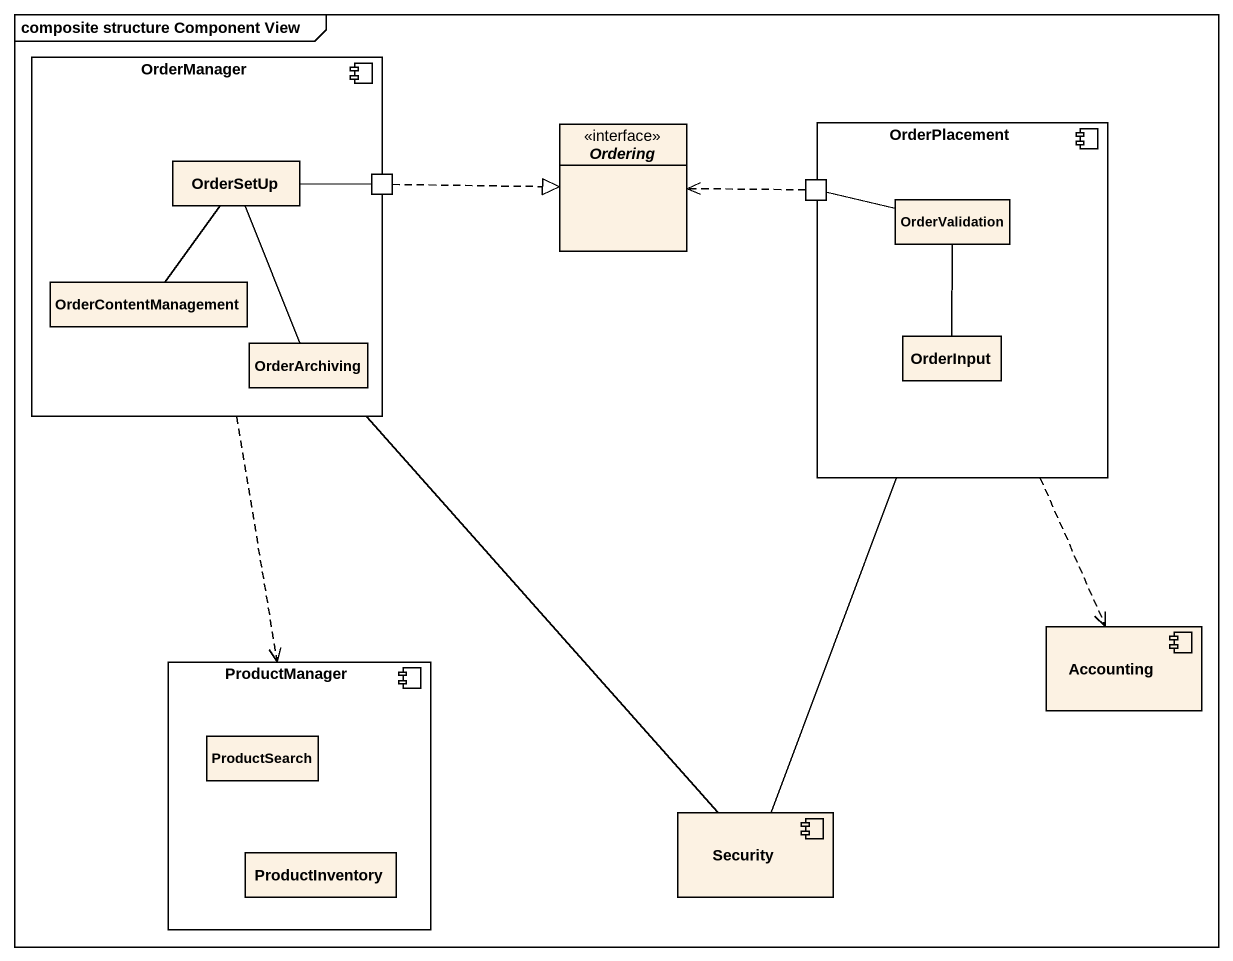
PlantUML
@startuml
mainframe composite structure Component View
allowmixing
hide circle
hide empty members
component OrderManager {
  rectangle OrderSetUp
  port " " as port1
  rectangle OrderContentManagement
  rectangle OrderArchiving
}
interface Ordering
component OrderPlacement {
  port " " as port2
  rectangle OrderValidation
  rectangle OrderInput
}
component ProductManager {
  rectangle ProductSearch
  rectangle ProductInventory
}
component Accounting
component Security
OrderManager ..> ProductManager
OrderPlacement ..> Accounting
OrderSetUp -right- port1
OrderSetUp -- OrderContentManagement
OrderSetUp -- OrderArchiving
port1 .right.|> Ordering
port2 .left.> Ordering
port2 -right- OrderValidation
OrderValidation -- OrderInput
Security -up- OrderManager
Security -up- OrderPlacement
@enduml
